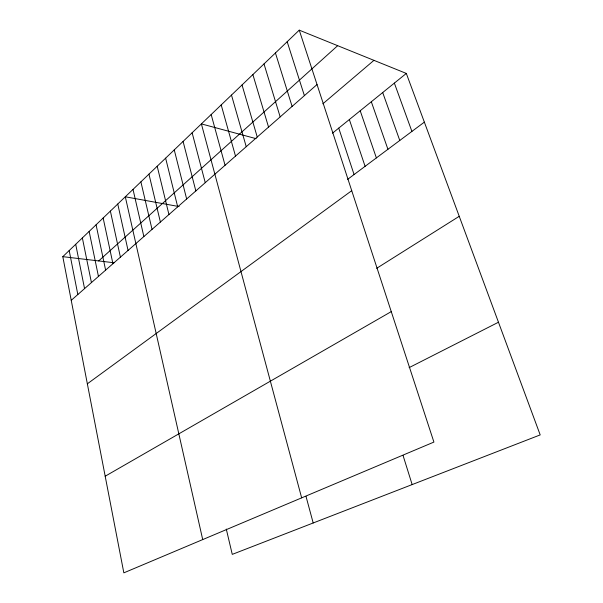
<?xml version="1.0" encoding="UTF-8"?>
<svg xmlns="http://www.w3.org/2000/svg" width="603" height="603" viewBox="0 0 603 603"><rect width="100%" height="100%" fill="white"/><g stroke="black" fill="none" stroke-linecap="round" stroke-linejoin="round"><path stroke-width="0.9" d="M299.254 30.15L433.911 442.082L123.841 572.85L62.802 256.659L299.254 30.15L406.316 73.43L540.198 434.906L232.261 554.376L226.283 529.057M98.673 260.926L337.672 45.685M71.229 300.324L317.035 84.533M322.846 103.814L373.943 60.345M332.517 133.157L406.316 73.43M347.614 179.37L424.354 122.13M87.345 383.81L351.73 190.684M376.671 268.305L459.237 216.311M105.186 476.219L391.264 311.615M409.12 367.626L498.462 322.236M62.802 256.659L114.027 262.757M179.106 206.58L125.303 196.789L202.714 539.587M256.147 138.667L201.387 123.901L301.658 497.859M394.362 83.101L411.909 131.416M382.701 92.538L399.774 140.469M371.32 101.756L387.933 149.303M360.202 110.748L376.378 157.918M349.348 119.537L365.094 166.338M338.735 128.122L354.074 174.553M287.179 41.72L304.394 95.628M403.023 455.386L412.158 484.578M275.435 52.974L292.108 106.414M264.001 63.918L280.169 116.899M252.876 74.584L268.546 127.105M242.037 84.963L257.24 137.032M231.484 95.078L246.228 146.695M221.195 104.93L235.502 156.109M211.163 114.532L225.062 165.282M305.992 496.329L313.191 522.974M192.131 132.773L205.246 182.679M183.086 141.434L195.839 190.932M174.252 149.898L186.659 198.99M165.629 158.159L177.697 206.859M157.195 166.24L168.946 214.547M148.949 174.131L160.39 222.055M140.891 181.857L152.031 229.389M133.014 189.402L143.861 236.564M117.758 204.018L128.055 250.441M110.379 211.088L120.412 257.149M103.151 218.007L112.934 263.715M96.081 224.791L105.615 270.136M89.146 231.424L98.447 276.43M82.362 237.929L91.43 282.588M75.707 244.298L84.556 288.626M69.194 250.546L77.825 294.535"/></g></svg>
